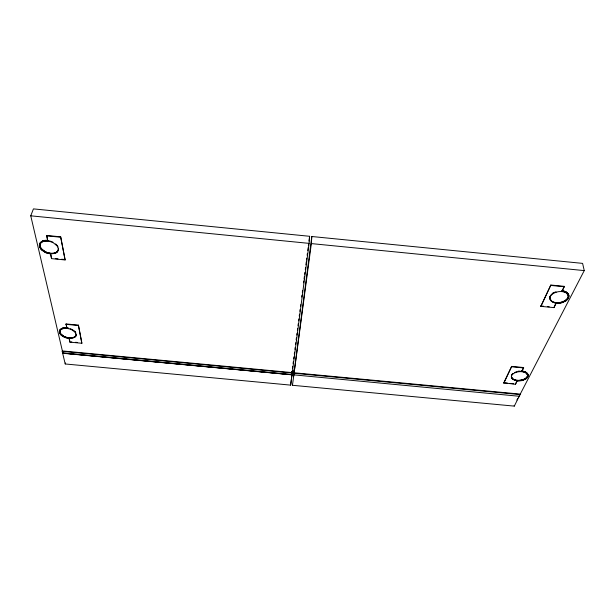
<?xml version="1.0" encoding="UTF-8"?>
<svg xmlns="http://www.w3.org/2000/svg" width="615" height="615" viewBox="0 0 615 615"><rect width="100%" height="100%" fill="white"/><g stroke="black" fill="none" stroke-linecap="round" stroke-linejoin="round"><path stroke-width="0.92" d="M514.163 405.585L514.309 406.115L520.252 394.107L294.101 372.782L294.07 373.274L520.321 394.607M292.456 385.282L292.548 384.26M291.825 373.374L291.917 372.352M290.657 385.121L292.263 372.613L62.376 350.934L62.23 351.411L65.205 363.965L290.657 385.121L291.779 376.172M514.309 406.115L292.463 385.29L311.344 243.594L311.813 236.514L582.597 263.381L584.25 270.6L518.591 397.313M292.194 371.183L291.833 375.957L309.122 243.371L309.606 236.291L33.433 208.885L30.75 215.819L62.991 353.548M293.601 376.342L311.813 236.514M294.193 369.177L293.639 373.513L294.032 370.591M291.841 375.35L292.156 371.237M293.855 374.866L519.452 396.283M292.094 371.368L291.833 373.336M292.463 368.324L292.709 366.425M293.078 363.573L293.324 361.674M293.693 358.822L293.939 356.923M294.308 354.079L294.562 352.172M294.931 349.328L295.177 347.429M295.546 344.577L295.792 342.678M296.161 339.826L296.407 337.927M296.776 335.075L297.022 333.176M297.399 330.332L297.645 328.425M298.014 325.581L298.26 323.682M298.629 320.83L298.875 318.931M299.244 316.079L299.49 314.18M299.859 311.328L300.112 309.43M300.481 306.585L300.727 304.686M301.711 297.083L301.957 295.185M302.326 292.333L302.58 290.434M303.564 282.839L303.81 280.94M304.056 279.033L304.425 276.189M304.671 274.29L304.917 272.391M305.294 269.539L305.54 267.64M305.909 264.788L306.278 261.936M306.524 260.037L306.77 258.139M307.139 255.294L307.385 253.388M307.754 250.543L308.13 247.691M308.376 245.792L308.622 243.894M308.991 241.042L309.606 236.291M81.872 343.27L78.405 325.12L66.074 323.944L66.797 328.141L62.307 328.51L59.801 330.247A8.602 4.882 14.8 0 0 61.431 335.483L65.09 337.574L69.065 338.473L69.864 342.132L81.872 343.27L78.405 325.12M69.864 342.132L71.824 341.932M69.065 338.473L69.172 338.096L65.205 337.204L61.546 335.106A8.602 4.882 14.8 0 1 59.916 329.878L62.43 328.141L66.466 327.703L66.797 328.141M65.113 259.953L60.67 236.829L46.694 235.453L47.624 240.742L42.573 241.272L39.798 243.525A9.863 6.158 18.9 0 0 41.82 250.213L46.017 252.85L50.522 253.957L51.545 258.623L65.113 259.953L60.67 236.829M51.545 258.623L50.861 254.51M50.522 253.957L50.661 253.572L46.156 252.465L41.958 249.828A9.863 6.158 18.9 0 1 39.937 243.14L42.712 240.888L47.762 240.357M503.777 382.822L511.68 366.394L523.626 367.532L521.92 371.429L525.448 372.298L527.778 374.274A8.441 4.736 -6 0 1 525.748 379.086L521.974 380.624L517.154 380.939L515.462 384.298L503.777 382.822L507.352 383.16M556.091 303.349L553.946 307.623L540.846 306.347L550.848 285.029L564.332 286.359L562.164 291.241L566.107 292.31L568.614 294.793A9.679 5.942 -10.1 0 1 565.961 300.92L561.572 302.911L556.091 303.349L556.014 302.949L561.495 302.511L565.885 300.512A9.671 5.942 -10.2 0 0 568.529 294.393L566.023 291.91L563.993 291.141L562.087 290.841L562.164 291.241M503.823 383.199L511.68 366.394M540.846 306.347L550.848 285.029M516.677 381.392L515.462 384.298M521.92 371.429L523.626 367.532M556.014 302.949L553.946 307.623M562.464 290.096L564.332 286.359M516.892 400.019L517.761 398.336M65.244 363.957L65.421 362.942M55.696 252.873L57.11 251.889A9.302 5.804 18.9 0 0 56.972 245.808L53.536 242.933A9.594 5.989 18.9 0 0 42.397 241.872L40.974 242.879A9.302 5.804 18.9 0 0 41.251 248.998L44.703 251.827A9.594 5.989 18.9 0 0 55.688 252.873M553.769 292.771L555.914 291.848M514.624 372.506L516.477 371.798M524.257 379.14L522.419 379.832A8.21 4.613 -6 0 1 512.995 378.955L511.442 376.895A7.957 4.466 -6 0 1 511.457 375.711M65.959 324.32L78.297 325.496M511.734 366.786L523.688 367.924M75.514 342.286L77.359 342.455M510.043 383.414L513.617 383.752M62.23 351.411L292.225 373.097M62.661 353.248L292.002 374.85M55.296 258.592L58.01 258.861M61.623 259.215L64.337 259.476M540.777 305.955L543.583 306.224M547.327 306.593L549.195 306.77M30.75 215.819L309.122 243.371M311.344 243.594L584.25 270.6M46.548 235.837L60.539 237.213M550.925 285.429L564.416 286.759M521.866 371.045L525.395 371.914L527.724 373.889A8.441 4.736 -6 0 1 525.694 378.702L521.92 380.247L517.1 380.554L517.154 380.939M63.945 336.759L60.954 334.529A8.118 4.605 14.8 0 1 60.862 329.755L62.138 328.979A8.364 4.743 14.8 0 1 71.97 329.894L74.953 332.154A8.11 4.605 14.8 0 1 74.945 336.905L73.669 337.658A8.372 4.743 14.8 0 1 63.945 336.759M72.647 329.871L73.769 330.57M55.604 243.878L57.103 245.423A9.302 5.804 18.9 0 1 58.056 247.061M46.694 235.453L47.586 239.535M66.074 323.944L66.743 327.003M69.372 339.011L69.772 340.841M58.402 248.698A9.302 5.804 18.9 0 1 57.241 251.504L55.827 252.488A9.594 5.989 18.9 0 1 44.841 251.435L41.39 248.614A9.302 5.804 18.9 0 1 41.12 242.495L42.535 241.48A9.586 5.989 18.9 0 1 52.944 242.172M58.079 250.759A9.686 6.05 18.9 0 1 42.181 249.69A9.686 6.05 18.9 0 1 47.324 240.465M76.145 334.352A8.11 4.605 14.8 0 1 75.053 336.528L73.777 337.289A8.364 4.751 14.8 0 1 64.06 336.39L61.077 334.16A8.11 4.605 14.8 0 1 60.977 329.379L62.253 328.602A8.364 4.743 14.8 0 1 68.004 328.179M75.068 331.785A8.11 4.605 14.8 0 1 75.876 333.069M70.118 328.702A8.364 4.743 14.8 0 1 72.086 329.517M76.268 334.791A8.449 4.797 14.8 0 1 67.358 337.704A8.449 4.797 14.8 0 1 59.809 331.093A8.449 4.797 14.8 0 1 68.688 328.156M74.346 330.87A8.449 4.797 14.8 0 1 75.514 332.154M75.999 336.09A8.695 4.935 14.8 0 1 73.462 337.766M69.503 338.158A8.695 4.935 14.8 0 1 59.67 332.331A8.695 4.935 14.8 0 1 66.581 327.703M57.157 252.196A9.963 6.227 18.9 0 1 55.488 253.103M53.397 253.595A9.963 6.227 18.9 0 1 40.052 247.153A9.963 6.227 18.9 0 1 47.386 240.281M561.503 291.126A9.41 5.773 -10.1 0 1 566.669 292.878L568.245 295.523A9.125 5.604 -10.2 0 1 564.224 301.089L562.087 301.98A9.41 5.781 -10.2 0 1 551.471 300.966L549.856 298.367A9.125 5.604 -10.1 0 1 553.123 293.14M562.341 291.018A9.502 5.835 -10.1 0 1 567.96 297.806A9.502 5.835 -10.1 0 1 556.321 302.841A9.502 5.835 -10.1 0 1 549.956 296.376M552.393 293.463A9.502 5.835 -10.1 0 1 554.361 292.302M524.257 379.14A7.964 4.466 -6 0 0 527.532 374.773L526.01 372.682A8.21 4.605 -6 0 0 518.537 371.368M512.026 374.535A7.957 4.466 -6 0 1 513.102 373.436M521.405 371.122A8.295 4.651 -6 0 1 525.494 378.579A8.295 4.651 -6 0 1 511.572 377.725M511.434 375.319A8.295 4.651 -6 0 1 512.187 374.128M517.799 371.345A8.295 4.651 -6 0 1 519.245 371.153M521.566 370.991A8.533 4.789 -6 0 1 527.378 377.01A8.533 4.789 -6 0 1 515.347 380.293M513.579 379.678A8.533 4.789 -6 0 1 511.319 377.725M561.749 290.772A9.779 6.004 -10.1 0 1 567.922 298.352A9.779 6.004 -10.1 0 1 554.054 302.642M62.676 353.048L292.017 374.696L62.676 353.048M555.998 292.248L553.846 293.171A9.125 5.604 -10.1 0 0 549.925 298.767L551.547 301.365A9.417 5.781 -10.1 0 0 562.164 302.38L564.309 301.488A9.133 5.604 -10.1 0 0 568.329 295.923L566.753 293.278A9.41 5.773 -10.1 0 0 555.998 292.256M516.531 372.183L514.678 372.89A7.964 4.466 -6 0 0 511.488 377.279L513.041 379.34A8.218 4.605 -6 0 0 522.473 380.208L524.318 379.524A7.964 4.466 -6 0 0 527.593 375.158L526.071 373.067A8.21 4.605 -6 0 0 516.531 372.183"/></g></svg>
